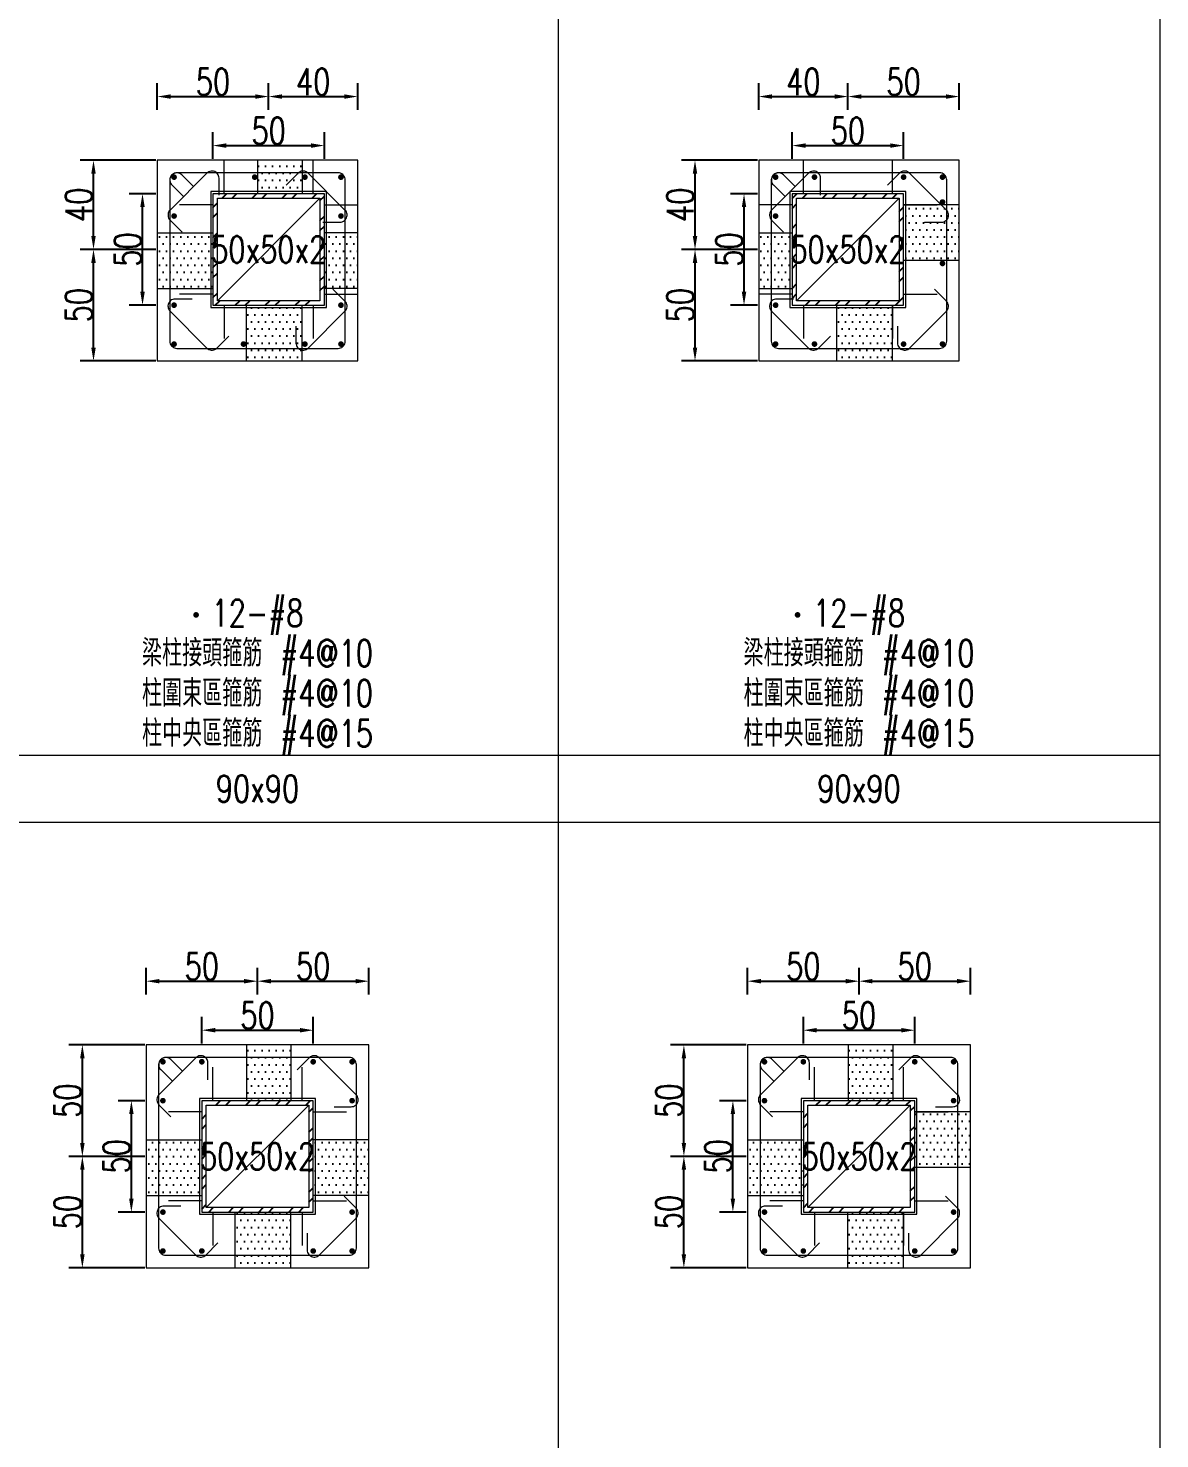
# Model space of a CAD drawing. Header units: millimetres. Extents: x 0 to 3905, y 0 to 8880.
# Drawn here: x 3397 to 3905, y 7763 to 8396 of the extents above; entities that cross this region are included whole.
import ezdxf
from ezdxf.enums import TextEntityAlignment as Align

# ---------------------------------------------------------------- set-up
doc = ezdxf.new("R2010")
doc.units = ezdxf.units.MM
doc.layers.get('DEFPOINTS').update_dxf_attribs({"color": 3})
for name, color, linetype in [('Hatch線', 6, 'Continuous'), ('TC-鋼粱', 132, 'Continuous'), ('主筋斷面', 2, 'Continuous'), ('文字-主筋根數', 7, 'Continuous'), ('文字-剪力筋 中央區', 7, 'Continuous'), ('文字-剪力筋-BC', 7, 'Continuous'), ('文字-剪力筋-圍束區', 7, 'Continuous'), ('文字-斷面尺寸', 7, 'Continuous'), ('文字-輔助字', 7, 'Continuous'), ('柱斷面線', 4, 'Continuous'), ('標註字', 4, 'Continuous'), ('箍筋線', 1, 'Continuous'), ('網格線', 7, 'Continuous'), ('鋼柱', 11, 'Continuous')]:
    doc.layers.add(name, color=color, linetype=linetype)
doc.styles.add('note', font='txt.shx', dxfattribs={"width": 0.75, "height": 12})
doc.styles.add('txt', font='txt.shx', dxfattribs={"height": 0.2, "bigfont": 'chineset.shx'})
doc.dimstyles.new('RCAD_DIM', dxfattribs={"dimtxt": 12, "dimasz": 6, "dimexe": 6, "dimexo": 0.625, "dimtad": 1, "dimdec": 0, "dimdsep": 46, "dimtxsty": 'note', "dimcen": 2.5, "dimclrd": 256, "dimclre": 256, "dimclrt": 256, "dimadec": 0, "dimazin": 0, "dimtfac": 1, "dimtmove": 0, "dimatfit": 3, "dimfxl": 0, "dimtolj": 1, "dimarcsym": 0})

# ---------------------------------------------------------------- blocks, each defined once
blk = doc.blocks.new('*D1980')
at = {"layer": 'DEFPOINTS', "color": 0}
for p in [(3525, 7946.62), (3475, 7940), (3525, 7940)]:
    blk.add_point(p, dxfattribs=at)
at = {"layer": '標註字', "lineweight": -2}
for p, q in [((3475, 7940.62), (3475, 7952.62)), ((3525, 7940.62), (3525, 7952.62)), ((3481, 7946.62), (3519, 7946.62))]:
    blk.add_line(p, q, dxfattribs=at)
at = {"layer": '標註字'}
for points in [[(3481, 7947.62), (3481, 7945.62), (3475, 7946.62)], [(3519, 7945.62), (3519, 7947.62), (3525, 7946.62)]]:
    blk.add_solid(points, dxfattribs=at)
at = {"layer": '標註字', "insert": (3500, 7953.25), "char_height": 12, "attachment_point": 5, "style": 'note'}
blk.add_mtext('\\A1;50', dxfattribs=at)
blk = doc.blocks.new('*D1981')
at = {"layer": 'DEFPOINTS', "color": 0}
for p in [(3443.38, 7915), (3450, 7915), (3450, 7865)]:
    blk.add_point(p, dxfattribs=at)
at = {"layer": '標註字', "lineweight": -2}
for p, q in [((3449.38, 7915), (3437.38, 7915)), ((3443.38, 7871), (3443.38, 7909)), ((3449.38, 7865), (3437.38, 7865))]:
    blk.add_line(p, q, dxfattribs=at)
at = {"layer": '標註字'}
for points in [[(3444.38, 7909), (3442.38, 7909), (3443.38, 7915)], [(3442.38, 7871), (3444.38, 7871), (3443.38, 7865)]]:
    blk.add_solid(points, dxfattribs=at)
at = {"layer": '標註字', "insert": (3436.75, 7890), "char_height": 12, "attachment_point": 5, "rotation": 90, "style": 'note'}
blk.add_mtext('\\A1;50', dxfattribs=at)
blk = doc.blocks.new('*D1982')
at = {"layer": 'DEFPOINTS', "color": 0}
for p in [(3500, 7968.62), (3450, 7962), (3500, 7962)]:
    blk.add_point(p, dxfattribs=at)
at = {"layer": '標註字', "lineweight": -2}
for p, q in [((3450, 7962.62), (3450, 7974.62)), ((3500, 7962.62), (3500, 7974.62)), ((3456, 7968.62), (3494, 7968.62))]:
    blk.add_line(p, q, dxfattribs=at)
at = {"layer": '標註字'}
for points in [[(3456, 7969.62), (3456, 7967.62), (3450, 7968.62)], [(3494, 7967.62), (3494, 7969.62), (3500, 7968.62)]]:
    blk.add_solid(points, dxfattribs=at)
at = {"layer": '標註字', "insert": (3475, 7975.25), "char_height": 12, "attachment_point": 5, "style": 'note'}
blk.add_mtext('\\A1;50', dxfattribs=at)
blk = doc.blocks.new('*D1983')
at = {"layer": 'DEFPOINTS', "color": 0}
for p in [(3550, 7968.62), (3500, 7962), (3550, 7962)]:
    blk.add_point(p, dxfattribs=at)
at = {"layer": '標註字', "lineweight": -2}
for p, q in [((3500, 7962.62), (3500, 7974.62)), ((3550, 7962.62), (3550, 7974.62)), ((3506, 7968.62), (3544, 7968.62))]:
    blk.add_line(p, q, dxfattribs=at)
at = {"layer": '標註字'}
for points in [[(3506, 7969.62), (3506, 7967.62), (3500, 7968.62)], [(3544, 7967.62), (3544, 7969.62), (3550, 7968.62)]]:
    blk.add_solid(points, dxfattribs=at)
at = {"layer": '標註字', "insert": (3525, 7975.25), "char_height": 12, "attachment_point": 5, "style": 'note'}
blk.add_mtext('\\A1;50', dxfattribs=at)
blk = doc.blocks.new('*D1984')
at = {"layer": 'DEFPOINTS', "color": 0}
for p in [(3421.38, 7890), (3450, 7890), (3450, 7840)]:
    blk.add_point(p, dxfattribs=at)
at = {"layer": '標註字', "lineweight": -2}
for p, q in [((3449.38, 7890), (3415.38, 7890)), ((3421.38, 7846), (3421.38, 7884)), ((3449.38, 7840), (3415.38, 7840))]:
    blk.add_line(p, q, dxfattribs=at)
at = {"layer": '標註字'}
for points in [[(3422.38, 7884), (3420.38, 7884), (3421.38, 7890)], [(3420.38, 7846), (3422.38, 7846), (3421.38, 7840)]]:
    blk.add_solid(points, dxfattribs=at)
at = {"layer": '標註字', "insert": (3414.75, 7865), "char_height": 12, "attachment_point": 5, "rotation": 90, "style": 'note'}
blk.add_mtext('\\A1;50', dxfattribs=at)
blk = doc.blocks.new('*D1985')
at = {"layer": 'DEFPOINTS', "color": 0}
for p in [(3421.38, 7940), (3450, 7940), (3450, 7890)]:
    blk.add_point(p, dxfattribs=at)
at = {"layer": '標註字', "lineweight": -2}
for p, q in [((3449.38, 7940), (3415.38, 7940)), ((3421.38, 7896), (3421.38, 7934)), ((3449.38, 7890), (3415.38, 7890))]:
    blk.add_line(p, q, dxfattribs=at)
at = {"layer": '標註字'}
for points in [[(3422.38, 7934), (3420.38, 7934), (3421.38, 7940)], [(3420.38, 7896), (3422.38, 7896), (3421.38, 7890)]]:
    blk.add_solid(points, dxfattribs=at)
at = {"layer": '標註字', "insert": (3414.75, 7915), "char_height": 12, "attachment_point": 5, "rotation": 90, "style": 'note'}
blk.add_mtext('\\A1;50', dxfattribs=at)
blk = doc.blocks.new('Circle_Filled')
at = {"const_width": 0.5}
blk.add_lwpolyline([(-0.25, 0, 1), (0.25, 0, 1)], format="xyb", close=True, dxfattribs=at)
blk = doc.blocks.new('*D1986')
at = {"layer": 'DEFPOINTS', "color": 0}
for p in [(3530, 8343.62), (3480, 8337), (3530, 8337)]:
    blk.add_point(p, dxfattribs=at)
at = {"layer": '標註字', "lineweight": -2}
for p, q in [((3480, 8337.62), (3480, 8349.62)), ((3486, 8343.62), (3524, 8343.62)), ((3530, 8337.62), (3530, 8349.62))]:
    blk.add_line(p, q, dxfattribs=at)
at = {"layer": '標註字'}
for points in [[(3486, 8344.62), (3486, 8342.62), (3480, 8343.62)], [(3524, 8342.62), (3524, 8344.62), (3530, 8343.62)]]:
    blk.add_solid(points, dxfattribs=at)
at = {"layer": '標註字', "insert": (3505, 8350.25), "char_height": 12, "attachment_point": 5, "style": 'note'}
blk.add_mtext('\\A1;50', dxfattribs=at)
blk = doc.blocks.new('*D1987')
at = {"layer": 'DEFPOINTS', "color": 0}
for p in [(3448.38, 8322), (3455, 8322), (3455, 8272)]:
    blk.add_point(p, dxfattribs=at)
at = {"layer": '標註字', "lineweight": -2}
for p, q in [((3454.38, 8322), (3442.38, 8322)), ((3448.38, 8278), (3448.38, 8316)), ((3454.38, 8272), (3442.38, 8272))]:
    blk.add_line(p, q, dxfattribs=at)
at = {"layer": '標註字'}
for points in [[(3449.38, 8316), (3447.38, 8316), (3448.38, 8322)], [(3447.38, 8278), (3449.38, 8278), (3448.38, 8272)]]:
    blk.add_solid(points, dxfattribs=at)
at = {"layer": '標註字', "insert": (3441.75, 8297), "char_height": 12, "attachment_point": 5, "rotation": 90, "style": 'note'}
blk.add_mtext('\\A1;50', dxfattribs=at)
blk = doc.blocks.new('*D1988')
at = {"layer": 'DEFPOINTS', "color": 0}
for p in [(3505, 8365.62), (3455, 8359), (3505, 8359)]:
    blk.add_point(p, dxfattribs=at)
at = {"layer": '標註字', "lineweight": -2}
for p, q in [((3455, 8359.62), (3455, 8371.62)), ((3505, 8359.62), (3505, 8371.62)), ((3461, 8365.62), (3499, 8365.62))]:
    blk.add_line(p, q, dxfattribs=at)
at = {"layer": '標註字'}
for points in [[(3461, 8366.62), (3461, 8364.62), (3455, 8365.62)], [(3499, 8364.62), (3499, 8366.62), (3505, 8365.62)]]:
    blk.add_solid(points, dxfattribs=at)
at = {"layer": '標註字', "insert": (3480, 8372.25), "char_height": 12, "attachment_point": 5, "style": 'note'}
blk.add_mtext('\\A1;50', dxfattribs=at)
blk = doc.blocks.new('*D1989')
at = {"layer": 'DEFPOINTS', "color": 0}
for p in [(3545, 8365.62), (3505, 8359), (3545, 8359)]:
    blk.add_point(p, dxfattribs=at)
at = {"layer": '標註字', "lineweight": -2}
for p, q in [((3505, 8359.62), (3505, 8371.62)), ((3545, 8359.62), (3545, 8371.62)), ((3511, 8365.62), (3539, 8365.62))]:
    blk.add_line(p, q, dxfattribs=at)
at = {"layer": '標註字'}
for points in [[(3511, 8366.62), (3511, 8364.62), (3505, 8365.62)], [(3539, 8364.62), (3539, 8366.62), (3545, 8365.62)]]:
    blk.add_solid(points, dxfattribs=at)
at = {"layer": '標註字', "insert": (3525, 8372.25), "char_height": 12, "attachment_point": 5, "style": 'note'}
blk.add_mtext('\\A1;40', dxfattribs=at)
blk = doc.blocks.new('*D1990')
at = {"layer": 'DEFPOINTS', "color": 0}
for p in [(3426.38, 8297), (3455, 8297), (3455, 8247)]:
    blk.add_point(p, dxfattribs=at)
at = {"layer": '標註字', "lineweight": -2}
for p, q in [((3454.38, 8297), (3420.38, 8297)), ((3426.38, 8253), (3426.38, 8291)), ((3454.38, 8247), (3420.38, 8247))]:
    blk.add_line(p, q, dxfattribs=at)
at = {"layer": '標註字'}
for points in [[(3427.38, 8291), (3425.38, 8291), (3426.38, 8297)], [(3425.38, 8253), (3427.38, 8253), (3426.38, 8247)]]:
    blk.add_solid(points, dxfattribs=at)
at = {"layer": '標註字', "insert": (3419.75, 8272), "char_height": 12, "attachment_point": 5, "rotation": 90, "style": 'note'}
blk.add_mtext('\\A1;50', dxfattribs=at)
blk = doc.blocks.new('*D1991')
at = {"layer": 'DEFPOINTS', "color": 0}
for p in [(3426.38, 8337), (3455, 8337), (3455, 8297)]:
    blk.add_point(p, dxfattribs=at)
at = {"layer": '標註字', "lineweight": -2}
for p, q in [((3454.38, 8337), (3420.38, 8337)), ((3426.38, 8303), (3426.38, 8331)), ((3454.38, 8297), (3420.38, 8297))]:
    blk.add_line(p, q, dxfattribs=at)
at = {"layer": '標註字'}
for points in [[(3427.38, 8331), (3425.38, 8331), (3426.38, 8337)], [(3425.38, 8303), (3427.38, 8303), (3426.38, 8297)]]:
    blk.add_solid(points, dxfattribs=at)
at = {"layer": '標註字', "insert": (3419.75, 8317), "char_height": 12, "attachment_point": 5, "rotation": 90, "style": 'note'}
blk.add_mtext('\\A1;40', dxfattribs=at)
blk = doc.blocks.new('*D2112')
at = {"layer": 'DEFPOINTS', "color": 0}
for p in [(3795, 7946.62), (3745, 7940), (3795, 7940)]:
    blk.add_point(p, dxfattribs=at)
at = {"layer": '標註字', "lineweight": -2}
for p, q in [((3745, 7940.62), (3745, 7952.62)), ((3795, 7940.62), (3795, 7952.62)), ((3751, 7946.62), (3789, 7946.62))]:
    blk.add_line(p, q, dxfattribs=at)
at = {"layer": '標註字'}
for points in [[(3751, 7947.62), (3751, 7945.62), (3745, 7946.62)], [(3789, 7945.62), (3789, 7947.62), (3795, 7946.62)]]:
    blk.add_solid(points, dxfattribs=at)
at = {"layer": '標註字', "insert": (3770, 7953.25), "char_height": 12, "attachment_point": 5, "style": 'note'}
blk.add_mtext('\\A1;50', dxfattribs=at)
blk = doc.blocks.new('*D2113')
at = {"layer": 'DEFPOINTS', "color": 0}
for p in [(3713.375, 7915), (3720, 7915), (3720, 7865)]:
    blk.add_point(p, dxfattribs=at)
at = {"layer": '標註字', "lineweight": -2}
for p, q in [((3719.375, 7915), (3707.375, 7915)), ((3713.375, 7871), (3713.375, 7909)), ((3719.375, 7865), (3707.375, 7865))]:
    blk.add_line(p, q, dxfattribs=at)
at = {"layer": '標註字'}
for points in [[(3714.375, 7909), (3712.375, 7909), (3713.375, 7915)], [(3712.375, 7871), (3714.375, 7871), (3713.375, 7865)]]:
    blk.add_solid(points, dxfattribs=at)
at = {"layer": '標註字', "insert": (3706.75, 7890), "char_height": 12, "attachment_point": 5, "rotation": 90, "style": 'note'}
blk.add_mtext('\\A1;50', dxfattribs=at)
blk = doc.blocks.new('*D2114')
at = {"layer": 'DEFPOINTS', "color": 0}
for p in [(3770, 7968.62), (3720, 7962), (3770, 7962)]:
    blk.add_point(p, dxfattribs=at)
at = {"layer": '標註字', "lineweight": -2}
for p, q in [((3720, 7962.62), (3720, 7974.62)), ((3770, 7962.62), (3770, 7974.62)), ((3726, 7968.62), (3764, 7968.62))]:
    blk.add_line(p, q, dxfattribs=at)
at = {"layer": '標註字'}
for points in [[(3726, 7969.62), (3726, 7967.62), (3720, 7968.62)], [(3764, 7967.62), (3764, 7969.62), (3770, 7968.62)]]:
    blk.add_solid(points, dxfattribs=at)
at = {"layer": '標註字', "insert": (3745, 7975.25), "char_height": 12, "attachment_point": 5, "style": 'note'}
blk.add_mtext('\\A1;50', dxfattribs=at)
blk = doc.blocks.new('*D2115')
at = {"layer": 'DEFPOINTS', "color": 0}
for p in [(3820, 7968.62), (3770, 7962), (3820, 7962)]:
    blk.add_point(p, dxfattribs=at)
at = {"layer": '標註字', "lineweight": -2}
for p, q in [((3770, 7962.62), (3770, 7974.62)), ((3820, 7962.62), (3820, 7974.62)), ((3776, 7968.62), (3814, 7968.62))]:
    blk.add_line(p, q, dxfattribs=at)
at = {"layer": '標註字'}
for points in [[(3776, 7969.62), (3776, 7967.62), (3770, 7968.62)], [(3814, 7967.62), (3814, 7969.62), (3820, 7968.62)]]:
    blk.add_solid(points, dxfattribs=at)
at = {"layer": '標註字', "insert": (3795, 7975.25), "char_height": 12, "attachment_point": 5, "style": 'note'}
blk.add_mtext('\\A1;50', dxfattribs=at)
blk = doc.blocks.new('*D2116')
at = {"layer": 'DEFPOINTS', "color": 0}
for p in [(3691.38, 7890), (3720, 7890), (3720, 7840)]:
    blk.add_point(p, dxfattribs=at)
at = {"layer": '標註字', "lineweight": -2}
for p, q in [((3719.38, 7890), (3685.38, 7890)), ((3691.38, 7846), (3691.38, 7884)), ((3719.38, 7840), (3685.38, 7840))]:
    blk.add_line(p, q, dxfattribs=at)
at = {"layer": '標註字'}
for points in [[(3692.38, 7884), (3690.38, 7884), (3691.38, 7890)], [(3690.38, 7846), (3692.38, 7846), (3691.38, 7840)]]:
    blk.add_solid(points, dxfattribs=at)
at = {"layer": '標註字', "insert": (3684.75, 7865), "char_height": 12, "attachment_point": 5, "rotation": 90, "style": 'note'}
blk.add_mtext('\\A1;50', dxfattribs=at)
blk = doc.blocks.new('*D2117')
at = {"layer": 'DEFPOINTS', "color": 0}
for p in [(3691.38, 7940), (3720, 7940), (3720, 7890)]:
    blk.add_point(p, dxfattribs=at)
at = {"layer": '標註字', "lineweight": -2}
for p, q in [((3719.38, 7940), (3685.38, 7940)), ((3691.38, 7896), (3691.38, 7934)), ((3719.38, 7890), (3685.38, 7890))]:
    blk.add_line(p, q, dxfattribs=at)
at = {"layer": '標註字'}
for points in [[(3692.38, 7934), (3690.38, 7934), (3691.38, 7940)], [(3690.38, 7896), (3692.38, 7896), (3691.38, 7890)]]:
    blk.add_solid(points, dxfattribs=at)
at = {"layer": '標註字', "insert": (3684.75, 7915), "char_height": 12, "attachment_point": 5, "rotation": 90, "style": 'note'}
blk.add_mtext('\\A1;50', dxfattribs=at)
blk = doc.blocks.new('*D2118')
at = {"layer": 'DEFPOINTS', "color": 0}
for p in [(3790, 8343.62), (3740, 8337), (3790, 8337)]:
    blk.add_point(p, dxfattribs=at)
at = {"layer": '標註字', "lineweight": -2}
for p, q in [((3740, 8337.62), (3740, 8349.62)), ((3746, 8343.62), (3784, 8343.62)), ((3790, 8337.62), (3790, 8349.62))]:
    blk.add_line(p, q, dxfattribs=at)
at = {"layer": '標註字'}
for points in [[(3746, 8344.62), (3746, 8342.62), (3740, 8343.62)], [(3784, 8342.62), (3784, 8344.62), (3790, 8343.62)]]:
    blk.add_solid(points, dxfattribs=at)
at = {"layer": '標註字', "insert": (3765, 8350.25), "char_height": 12, "attachment_point": 5, "style": 'note'}
blk.add_mtext('\\A1;50', dxfattribs=at)
blk = doc.blocks.new('*D2119')
at = {"layer": 'DEFPOINTS', "color": 0}
for p in [(3718.38, 8322), (3725, 8322), (3725, 8272)]:
    blk.add_point(p, dxfattribs=at)
at = {"layer": '標註字', "lineweight": -2}
for p, q in [((3724.38, 8322), (3712.38, 8322)), ((3718.38, 8278), (3718.38, 8316)), ((3724.38, 8272), (3712.38, 8272))]:
    blk.add_line(p, q, dxfattribs=at)
at = {"layer": '標註字'}
for points in [[(3719.38, 8316), (3717.38, 8316), (3718.38, 8322)], [(3717.38, 8278), (3719.38, 8278), (3718.38, 8272)]]:
    blk.add_solid(points, dxfattribs=at)
at = {"layer": '標註字', "insert": (3711.75, 8297), "char_height": 12, "attachment_point": 5, "rotation": 90, "style": 'note'}
blk.add_mtext('\\A1;50', dxfattribs=at)
blk = doc.blocks.new('*D2120')
at = {"layer": 'DEFPOINTS', "color": 0}
for p in [(3765, 8365.62), (3725, 8359), (3765, 8359)]:
    blk.add_point(p, dxfattribs=at)
at = {"layer": '標註字', "lineweight": -2}
for p, q in [((3725, 8359.62), (3725, 8371.62)), ((3765, 8359.62), (3765, 8371.62)), ((3731, 8365.62), (3759, 8365.62))]:
    blk.add_line(p, q, dxfattribs=at)
at = {"layer": '標註字'}
for points in [[(3731, 8366.62), (3731, 8364.62), (3725, 8365.62)], [(3759, 8364.62), (3759, 8366.62), (3765, 8365.62)]]:
    blk.add_solid(points, dxfattribs=at)
at = {"layer": '標註字', "insert": (3745, 8372.25), "char_height": 12, "attachment_point": 5, "style": 'note'}
blk.add_mtext('\\A1;40', dxfattribs=at)
blk = doc.blocks.new('*D2121')
at = {"layer": 'DEFPOINTS', "color": 0}
for p in [(3815, 8365.62), (3765, 8359), (3815, 8359)]:
    blk.add_point(p, dxfattribs=at)
at = {"layer": '標註字', "lineweight": -2}
for p, q in [((3765, 8359.62), (3765, 8371.62)), ((3815, 8359.62), (3815, 8371.62)), ((3771, 8365.62), (3809, 8365.62))]:
    blk.add_line(p, q, dxfattribs=at)
at = {"layer": '標註字'}
for points in [[(3771, 8366.62), (3771, 8364.62), (3765, 8365.62)], [(3809, 8364.62), (3809, 8366.62), (3815, 8365.62)]]:
    blk.add_solid(points, dxfattribs=at)
at = {"layer": '標註字', "insert": (3790, 8372.25), "char_height": 12, "attachment_point": 5, "style": 'note'}
blk.add_mtext('\\A1;50', dxfattribs=at)
blk = doc.blocks.new('*D2122')
at = {"layer": 'DEFPOINTS', "color": 0}
for p in [(3696.38, 8297), (3725, 8297), (3725, 8247)]:
    blk.add_point(p, dxfattribs=at)
at = {"layer": '標註字', "lineweight": -2}
for p, q in [((3724.38, 8297), (3690.38, 8297)), ((3696.38, 8253), (3696.38, 8291)), ((3724.38, 8247), (3690.38, 8247))]:
    blk.add_line(p, q, dxfattribs=at)
at = {"layer": '標註字'}
for points in [[(3697.38, 8291), (3695.38, 8291), (3696.38, 8297)], [(3695.38, 8253), (3697.38, 8253), (3696.38, 8247)]]:
    blk.add_solid(points, dxfattribs=at)
at = {"layer": '標註字', "insert": (3689.75, 8272), "char_height": 12, "attachment_point": 5, "rotation": 90, "style": 'note'}
blk.add_mtext('\\A1;50', dxfattribs=at)
blk = doc.blocks.new('*D2123')
at = {"layer": 'DEFPOINTS', "color": 0}
for p in [(3696.38, 8337), (3725, 8337), (3725, 8297)]:
    blk.add_point(p, dxfattribs=at)
at = {"layer": '標註字', "lineweight": -2}
for p, q in [((3724.38, 8337), (3690.38, 8337)), ((3696.38, 8303), (3696.38, 8331)), ((3724.38, 8297), (3690.38, 8297))]:
    blk.add_line(p, q, dxfattribs=at)
at = {"layer": '標註字'}
for points in [[(3697.38, 8331), (3695.38, 8331), (3696.38, 8337)], [(3695.38, 8303), (3697.38, 8303), (3696.38, 8297)]]:
    blk.add_solid(points, dxfattribs=at)
at = {"layer": '標註字', "insert": (3689.75, 8317), "char_height": 12, "attachment_point": 5, "rotation": 90, "style": 'note'}
blk.add_mtext('\\A1;40', dxfattribs=at)

msp = doc.modelspace()

# ---------------------------------------------------------------- hatches: boundary and pattern name
at = {"layer": 'Hatch線'}
h = msp.add_hatch(dxfattribs=at)
h.set_pattern_fill('ANSI32', color=256, style=0)
h.paths.add_polyline_path([(3480, 8272), (3530, 8272), (3530, 8322), (3480, 8322)], flags=17)
h.paths.add_polyline_path([(3482, 8274), (3482, 8320), (3528, 8320), (3528, 8274)])
h = msp.add_hatch(dxfattribs=at)
h.set_pattern_fill('ANSI32', color=256, style=0)
h.paths.add_polyline_path([(3740, 8272), (3790, 8272), (3790, 8322), (3740, 8322)], flags=17)
h.paths.add_polyline_path([(3742, 8274), (3742, 8320), (3788, 8320), (3788, 8274)])
h = msp.add_hatch(dxfattribs=at)
h.set_pattern_fill('ANSI32', color=256, style=0)
h.paths.add_polyline_path([(3475, 7865), (3525, 7865), (3525, 7915), (3475, 7915)], flags=17)
h.paths.add_polyline_path([(3477, 7867), (3477, 7913), (3523, 7913), (3523, 7867)])
h = msp.add_hatch(dxfattribs=at)
h.set_pattern_fill('ANSI32', color=256, style=0)
h.paths.add_polyline_path([(3745, 7865), (3795, 7865), (3795, 7915), (3745, 7915)], flags=17)
h.paths.add_polyline_path([(3747, 7867), (3747, 7913), (3793, 7913), (3793, 7867)])
at = {"layer": 'TC-鋼粱'}
h = msp.add_hatch(dxfattribs=at)
h.set_pattern_fill('DOTS', color=256, scale=2, style=0)
h.paths.add_polyline_path([(3520, 8337), (3500, 8337), (3500, 8322), (3520, 8322)], flags=17)
h = msp.add_hatch(dxfattribs=at)
h.set_pattern_fill('DOTS', color=256, scale=2, style=0)
h.paths.add_polyline_path([(3815, 8292), (3815, 8317), (3790, 8317), (3790, 8292)], flags=17)
h = msp.add_hatch(dxfattribs=at)
h.set_pattern_fill('DOTS', color=256, scale=2, style=0)
h.paths.add_polyline_path([(3455, 8304.5), (3455, 8279.5), (3480, 8279.5), (3480, 8304.5)], flags=17)
h = msp.add_hatch(dxfattribs=at)
h.set_pattern_fill('DOTS', color=256, scale=2, style=0)
h.paths.add_polyline_path([(3545, 8279.5), (3545, 8304.5), (3530, 8304.5), (3530, 8279.5)], flags=17)
h = msp.add_hatch(dxfattribs=at)
h.set_pattern_fill('DOTS', color=256, scale=2, style=0)
h.paths.add_polyline_path([(3725, 8304.5), (3725, 8279.5), (3740, 8279.5), (3740, 8304.5)], flags=17)
h = msp.add_hatch(dxfattribs=at)
h.set_pattern_fill('DOTS', color=256, scale=2, style=0)
h.paths.add_polyline_path([(3495, 8247), (3520, 8247), (3520, 8272), (3495, 8272)], flags=17)
h = msp.add_hatch(dxfattribs=at)
h.set_pattern_fill('DOTS', color=256, scale=2, style=0)
h.paths.add_polyline_path([(3760, 8247), (3785, 8247), (3785, 8272), (3760, 8272)], flags=17)
h = msp.add_hatch(dxfattribs=at)
h.set_pattern_fill('DOTS', color=256, scale=2, style=0)
h.paths.add_polyline_path([(3515, 7940), (3495, 7940), (3495, 7915), (3515, 7915)], flags=17)
h = msp.add_hatch(dxfattribs=at)
h.set_pattern_fill('DOTS', color=256, scale=2, style=0)
h.paths.add_polyline_path([(3785.17, 7940), (3765.17, 7940), (3765.17, 7915), (3785.17, 7915)], flags=17)
h = msp.add_hatch(dxfattribs=at)
h.set_pattern_fill('DOTS', color=256, scale=2, style=0)
h.paths.add_polyline_path([(3820, 7885), (3820, 7910), (3795, 7910), (3795, 7885)], flags=17)
h = msp.add_hatch(dxfattribs=at)
h.set_pattern_fill('DOTS', color=256, scale=2, style=0)
h.paths.add_polyline_path([(3450, 7897.5), (3450, 7872.5), (3475, 7872.5), (3475, 7897.5)], flags=17)
h = msp.add_hatch(dxfattribs=at)
h.set_pattern_fill('DOTS', color=256, scale=2, style=0)
h.paths.add_polyline_path([(3550, 7872.5), (3550, 7897.5), (3525, 7897.5), (3525, 7872.5)], flags=17)
h = msp.add_hatch(dxfattribs=at)
h.set_pattern_fill('DOTS', color=256, scale=2, style=0)
h.paths.add_polyline_path([(3720, 7897.5), (3720, 7872.5), (3745, 7872.5), (3745, 7897.5)], flags=17)
h = msp.add_hatch(dxfattribs=at)
h.set_pattern_fill('DOTS', color=256, scale=2, style=0)
h.paths.add_polyline_path([(3490, 7840), (3515, 7840), (3515, 7865), (3490, 7865)], flags=17)
h = msp.add_hatch(dxfattribs=at)
h.set_pattern_fill('DOTS', color=256, scale=2, style=0)
h.paths.add_polyline_path([(3765, 7840), (3790, 7840), (3790, 7865), (3765, 7865)], flags=17)

# ---------------------------------------------------------------- linework, layer by layer
at = {"layer": 'DEFPOINTS', "lineweight": 5}
for points in [[(3485, 8322), (3485, 8337)], [(3525, 8322), (3525, 8337)], [(3745, 8322), (3745, 8337)], [(3785, 8322), (3785, 8337)], [(3480, 8271), (3531, 8271), (3531, 8323), (3479, 8323), (3479, 8271), (3480, 8271)], [(3482, 8274), (3528, 8320)], [(3740, 8271), (3791, 8271), (3791, 8323), (3739, 8323), (3739, 8271), (3740, 8271)], [(3742, 8274), (3788, 8320)], [(3480, 8317), (3465, 8317)], [(3530, 8317), (3545, 8317)], [(3740, 8317), (3725, 8317)], [(3790, 8317), (3805, 8317)], [(3480, 8277), (3465, 8277)], [(3530, 8277), (3545, 8277)], [(3740, 8277), (3725, 8277)], [(3790, 8277), (3805, 8277)], [(3485, 8272), (3485, 8257)], [(3525, 8272), (3525, 8257)], [(3745, 8272), (3745, 8257)], [(3785, 8272), (3785, 8257)], [(3480, 7915), (3480, 7930)], [(3520, 7915), (3520, 7930)], [(3750, 7915), (3750, 7930)], [(3790, 7915), (3790, 7930)], [(3475, 7864), (3526, 7864), (3526, 7916), (3474, 7916), (3474, 7864), (3475, 7864)], [(3477, 7867), (3523, 7913)], [(3745, 7864), (3796, 7864), (3796, 7916), (3744, 7916), (3744, 7864), (3745, 7864)], [(3747, 7867), (3793, 7913)], [(3475, 7910), (3460, 7910)], [(3525, 7910), (3540, 7910)], [(3745, 7910), (3730, 7910)], [(3795, 7910), (3810, 7910)], [(3475, 7870), (3460, 7870)], [(3525, 7870), (3540, 7870)], [(3745, 7870), (3730, 7870)], [(3795, 7870), (3810, 7870)], [(3480, 7865), (3480, 7850)], [(3520, 7865), (3520, 7850)], [(3750, 7865), (3750, 7850)], [(3790, 7865), (3790, 7850)]]:
    msp.add_lwpolyline(points, dxfattribs=at)
at = {"layer": 'TC-鋼粱', "lineweight": 5}
for points in [[(3500, 8337), (3500, 8322)], [(3520, 8337), (3520, 8322)], [(3815, 8317), (3790, 8317)], [(3455, 8304.5), (3480, 8304.5)], [(3545, 8304.5), (3530, 8304.5)], [(3725, 8304.5), (3740, 8304.5)], [(3815, 8292), (3790, 8292)], [(3455, 8279.5), (3480, 8279.5)], [(3545, 8279.5), (3530, 8279.5)], [(3725, 8279.5), (3740, 8279.5)], [(3495, 8247), (3495, 8272)], [(3520, 8247), (3520, 8272)], [(3760, 8247), (3760, 8272)], [(3785, 8247), (3785, 8272)], [(3495, 7940), (3495, 7915)], [(3515, 7940), (3515, 7915)], [(3765.17, 7940), (3765.17, 7915)], [(3785.17, 7940), (3785.17, 7915)], [(3820, 7910), (3795, 7910)], [(3450, 7897.5), (3475, 7897.5)], [(3550, 7897.5), (3525, 7897.5)], [(3720, 7897.5), (3745, 7897.5)], [(3820, 7885), (3795, 7885)], [(3450, 7872.5), (3475, 7872.5)], [(3550, 7872.5), (3525, 7872.5)], [(3720, 7872.5), (3745, 7872.5)], [(3490, 7840), (3490, 7865)], [(3515, 7840), (3515, 7865)], [(3765, 7840), (3765, 7865)], [(3790, 7840), (3790, 7865)]]:
    msp.add_lwpolyline(points, dxfattribs=at)
at = {"layer": '柱斷面線', "lineweight": 5}
for points in [[(3455, 8247), (3545, 8247), (3545, 8337), (3455, 8337), (3455, 8247)], [(3725, 8247), (3815, 8247), (3815, 8337), (3725, 8337), (3725, 8247)], [(3450, 7840), (3550, 7840), (3550, 7940), (3450, 7940), (3450, 7840)], [(3720, 7840), (3820, 7840), (3820, 7940), (3720, 7940), (3720, 7840)]]:
    msp.add_lwpolyline(points, dxfattribs=at)
at = {"layer": '箍筋線', "lineweight": 5}
for points in [[(3482.73, 8321.39), (3482.73, 8329.01), (3482.68, 8329.54), (3482.55, 8330.06), (3482.33, 8330.55), (3482.03, 8330.99), (3481.67, 8331.38), (3481.24, 8331.7), (3480.77, 8331.94), (3480.26, 8332.11), (3479.73, 8332.18), (3479.2, 8332.17), (3478.67, 8332.06), (3478.17, 8331.87), (3477.71, 8331.6), (3477.31, 8331.26), (3460.74, 8314.69), (3460.39, 8314.27), (3460.11, 8313.79), (3459.92, 8313.27), (3459.83, 8312.73), (3459.83, 8312.17), (3459.92, 8311.63), (3460.11, 8311.11), (3460.39, 8310.63), (3460.74, 8310.2), (3466.13, 8304.82)], [(3471.44, 8325.05), (3466.06, 8330.44), (3465.65, 8330.78), (3465.19, 8331.05), (3464.69, 8331.24), (3464.17, 8331.35), (3463.63, 8331.36), (3463.1, 8331.29), (3462.59, 8331.12), (3462.12, 8330.88), (3461.69, 8330.56), (3461.33, 8330.17), (3461.03, 8329.73), (3460.81, 8329.24), (3460.68, 8328.72), (3460.63, 8328.19), (3460.63, 8255.81), (3460.68, 8255.26), (3460.83, 8254.72), (3461.06, 8254.22), (3461.38, 8253.77), (3461.77, 8253.38), (3462.22, 8253.06), (3462.72, 8252.83), (3463.26, 8252.68), (3463.81, 8252.63), (3536.19, 8252.63), (3536.74, 8252.68), (3537.28, 8252.83), (3537.78, 8253.06), (3538.23, 8253.38), (3538.62, 8253.77), (3538.94, 8254.22), (3539.17, 8254.72), (3539.32, 8255.26), (3539.37, 8255.81), (3539.37, 8328.19), (3539.32, 8328.74), (3539.17, 8329.28), (3538.94, 8329.78), (3538.62, 8330.23), (3538.23, 8330.62), (3537.78, 8330.94), (3537.28, 8331.17), (3536.74, 8331.32), (3536.19, 8331.37), (3463.81, 8331.37), (3463.28, 8331.32), (3462.76, 8331.19), (3462.27, 8330.97), (3461.83, 8330.67), (3461.44, 8330.31), (3461.12, 8329.88), (3460.88, 8329.41), (3460.71, 8328.9), (3460.64, 8328.37), (3460.65, 8327.83), (3460.76, 8327.31), (3460.95, 8326.81), (3461.22, 8326.35), (3461.56, 8325.94), (3466.95, 8320.56)], [(3529.39, 8309.27), (3537.01, 8309.27), (3537.54, 8309.32), (3538.06, 8309.45), (3538.55, 8309.67), (3538.99, 8309.97), (3539.38, 8310.33), (3539.7, 8310.76), (3539.94, 8311.23), (3540.11, 8311.74), (3540.18, 8312.27), (3540.17, 8312.8), (3540.06, 8313.33), (3539.87, 8313.83), (3539.6, 8314.29), (3539.26, 8314.69), (3522.69, 8331.26), (3522.27, 8331.61), (3521.79, 8331.89), (3521.27, 8332.08), (3520.73, 8332.17), (3520.17, 8332.17), (3519.63, 8332.08), (3519.11, 8331.89), (3518.63, 8331.61), (3518.2, 8331.26), (3512.82, 8325.87)], [(3752.73, 8321.39), (3752.73, 8329.01), (3752.68, 8329.54), (3752.55, 8330.06), (3752.33, 8330.55), (3752.03, 8330.99), (3751.67, 8331.38), (3751.24, 8331.7), (3750.77, 8331.94), (3750.26, 8332.11), (3749.73, 8332.18), (3749.2, 8332.17), (3748.67, 8332.06), (3748.17, 8331.87), (3747.71, 8331.6), (3747.31, 8331.26), (3730.74, 8314.69), (3730.39, 8314.27), (3730.11, 8313.79), (3729.92, 8313.27), (3729.83, 8312.73), (3729.83, 8312.17), (3729.92, 8311.63), (3730.11, 8311.11), (3730.39, 8310.63), (3730.74, 8310.2), (3736.13, 8304.82)], [(3741.44, 8325.05), (3736.06, 8330.44), (3735.65, 8330.78), (3735.19, 8331.05), (3734.69, 8331.24), (3734.17, 8331.35), (3733.63, 8331.36), (3733.1, 8331.29), (3732.59, 8331.12), (3732.12, 8330.88), (3731.69, 8330.56), (3731.33, 8330.17), (3731.03, 8329.73), (3730.81, 8329.24), (3730.68, 8328.72), (3730.63, 8328.19), (3730.63, 8255.81), (3730.68, 8255.26), (3730.83, 8254.72), (3731.06, 8254.22), (3731.38, 8253.77), (3731.77, 8253.38), (3732.22, 8253.06), (3732.72, 8252.83), (3733.26, 8252.68), (3733.81, 8252.63), (3806.19, 8252.63), (3806.74, 8252.68), (3807.28, 8252.83), (3807.78, 8253.06), (3808.23, 8253.38), (3808.62, 8253.77), (3808.94, 8254.22), (3809.17, 8254.72), (3809.32, 8255.26), (3809.37, 8255.81), (3809.37, 8328.19), (3809.32, 8328.74), (3809.17, 8329.28), (3808.94, 8329.78), (3808.62, 8330.23), (3808.23, 8330.62), (3807.78, 8330.94), (3807.28, 8331.17), (3806.74, 8331.32), (3806.19, 8331.37), (3733.81, 8331.37), (3733.28, 8331.32), (3732.76, 8331.19), (3732.27, 8330.97), (3731.83, 8330.67), (3731.44, 8330.31), (3731.12, 8329.88), (3730.88, 8329.41), (3730.71, 8328.9), (3730.64, 8328.37), (3730.65, 8327.83), (3730.76, 8327.31), (3730.95, 8326.81), (3731.22, 8326.35), (3731.56, 8325.94), (3736.95, 8320.56)], [(3799.39, 8309.27), (3807.01, 8309.27), (3807.54, 8309.32), (3808.06, 8309.45), (3808.55, 8309.67), (3808.99, 8309.97), (3809.38, 8310.33), (3809.7, 8310.76), (3809.94, 8311.23), (3810.11, 8311.74), (3810.18, 8312.27), (3810.17, 8312.8), (3810.06, 8313.33), (3809.87, 8313.83), (3809.6, 8314.29), (3809.26, 8314.69), (3792.69, 8331.26), (3792.27, 8331.61), (3791.79, 8331.89), (3791.27, 8332.08), (3790.73, 8332.17), (3790.17, 8332.17), (3789.63, 8332.08), (3789.11, 8331.89), (3788.63, 8331.61), (3788.2, 8331.26), (3782.82, 8325.87)], [(3470.61, 8274.73), (3462.99, 8274.73), (3462.46, 8274.68), (3461.94, 8274.55), (3461.45, 8274.33), (3461.01, 8274.03), (3460.62, 8273.67), (3460.3, 8273.24), (3460.06, 8272.77), (3459.89, 8272.26), (3459.82, 8271.73), (3459.83, 8271.2), (3459.94, 8270.67), (3460.13, 8270.17), (3460.4, 8269.71), (3460.74, 8269.31), (3477.31, 8252.74), (3477.73, 8252.39), (3478.21, 8252.11), (3478.73, 8251.92), (3479.27, 8251.83), (3479.83, 8251.83), (3480.37, 8251.92), (3480.89, 8252.11), (3481.37, 8252.39), (3481.8, 8252.74), (3487.18, 8258.13)], [(3517.27, 8262.61), (3517.27, 8254.99), (3517.32, 8254.46), (3517.45, 8253.94), (3517.67, 8253.45), (3517.97, 8253.01), (3518.33, 8252.62), (3518.76, 8252.3), (3519.23, 8252.06), (3519.74, 8251.89), (3520.27, 8251.82), (3520.8, 8251.83), (3521.33, 8251.94), (3521.83, 8252.13), (3522.29, 8252.4), (3522.69, 8252.74), (3539.26, 8269.31), (3539.61, 8269.73), (3539.89, 8270.21), (3540.08, 8270.73), (3540.17, 8271.27), (3540.17, 8271.83), (3540.08, 8272.37), (3539.89, 8272.89), (3539.61, 8273.37), (3539.26, 8273.8), (3533.87, 8279.18)], [(3740.61, 8274.73), (3732.99, 8274.73), (3732.46, 8274.68), (3731.94, 8274.55), (3731.45, 8274.33), (3731.01, 8274.03), (3730.62, 8273.67), (3730.3, 8273.24), (3730.06, 8272.77), (3729.89, 8272.26), (3729.82, 8271.73), (3729.83, 8271.2), (3729.94, 8270.67), (3730.13, 8270.17), (3730.4, 8269.71), (3730.74, 8269.31), (3747.31, 8252.74), (3747.73, 8252.39), (3748.21, 8252.11), (3748.73, 8251.92), (3749.27, 8251.83), (3749.83, 8251.83), (3750.37, 8251.92), (3750.89, 8252.11), (3751.37, 8252.39), (3751.8, 8252.74), (3757.18, 8258.13)], [(3787.27, 8262.61), (3787.27, 8254.99), (3787.32, 8254.46), (3787.45, 8253.94), (3787.67, 8253.45), (3787.97, 8253.01), (3788.33, 8252.62), (3788.76, 8252.3), (3789.23, 8252.06), (3789.74, 8251.89), (3790.27, 8251.82), (3790.8, 8251.83), (3791.33, 8251.94), (3791.83, 8252.13), (3792.29, 8252.4), (3792.69, 8252.74), (3809.26, 8269.31), (3809.61, 8269.73), (3809.89, 8270.21), (3810.08, 8270.73), (3810.17, 8271.27), (3810.17, 8271.83), (3810.08, 8272.37), (3809.89, 8272.89), (3809.61, 8273.37), (3809.26, 8273.8), (3803.87, 8279.18)], [(3477.73, 7924.39), (3477.73, 7932.01), (3477.68, 7932.54), (3477.55, 7933.06), (3477.33, 7933.55), (3477.03, 7933.99), (3476.67, 7934.38), (3476.24, 7934.7), (3475.77, 7934.94), (3475.26, 7935.11), (3474.73, 7935.18), (3474.2, 7935.17), (3473.67, 7935.06), (3473.17, 7934.87), (3472.71, 7934.6), (3472.31, 7934.26), (3455.74, 7917.69), (3455.39, 7917.27), (3455.11, 7916.79), (3454.92, 7916.27), (3454.83, 7915.73), (3454.83, 7915.17), (3454.92, 7914.63), (3455.11, 7914.11), (3455.39, 7913.63), (3455.74, 7913.2), (3461.13, 7907.82)], [(3466.44, 7928.05), (3461.06, 7933.44), (3460.65, 7933.78), (3460.19, 7934.05), (3459.69, 7934.24), (3459.17, 7934.35), (3458.63, 7934.36), (3458.1, 7934.29), (3457.59, 7934.12), (3457.12, 7933.88), (3456.69, 7933.56), (3456.33, 7933.17), (3456.03, 7932.73), (3455.81, 7932.24), (3455.68, 7931.72), (3455.63, 7931.19), (3455.63, 7848.81), (3455.68, 7848.26), (3455.83, 7847.72), (3456.06, 7847.22), (3456.38, 7846.77), (3456.77, 7846.38), (3457.22, 7846.06), (3457.72, 7845.83), (3458.26, 7845.68), (3458.81, 7845.63), (3541.19, 7845.63), (3541.74, 7845.68), (3542.28, 7845.83), (3542.78, 7846.06), (3543.23, 7846.38), (3543.62, 7846.77), (3543.94, 7847.22), (3544.17, 7847.72), (3544.32, 7848.26), (3544.37, 7848.81), (3544.37, 7931.19), (3544.32, 7931.74), (3544.17, 7932.28), (3543.94, 7932.78), (3543.62, 7933.23), (3543.23, 7933.62), (3542.78, 7933.94), (3542.28, 7934.17), (3541.74, 7934.32), (3541.19, 7934.37), (3458.81, 7934.37), (3458.28, 7934.32), (3457.76, 7934.19), (3457.27, 7933.97), (3456.83, 7933.67), (3456.44, 7933.31), (3456.12, 7932.88), (3455.88, 7932.41), (3455.71, 7931.9), (3455.64, 7931.37), (3455.65, 7930.83), (3455.76, 7930.31), (3455.95, 7929.81), (3456.22, 7929.35), (3456.56, 7928.94), (3461.95, 7923.56)], [(3534.39, 7912.27), (3542.01, 7912.27), (3542.54, 7912.32), (3543.06, 7912.45), (3543.55, 7912.67), (3543.99, 7912.97), (3544.38, 7913.33), (3544.7, 7913.76), (3544.94, 7914.23), (3545.11, 7914.74), (3545.18, 7915.27), (3545.17, 7915.8), (3545.06, 7916.33), (3544.87, 7916.83), (3544.6, 7917.29), (3544.26, 7917.69), (3527.69, 7934.26), (3527.27, 7934.61), (3526.79, 7934.89), (3526.27, 7935.08), (3525.73, 7935.17), (3525.17, 7935.17), (3524.63, 7935.08), (3524.11, 7934.89), (3523.63, 7934.61), (3523.2, 7934.26), (3517.82, 7928.87)], [(3747.73, 7924.39), (3747.73, 7932.01), (3747.68, 7932.54), (3747.55, 7933.06), (3747.33, 7933.55), (3747.03, 7933.99), (3746.67, 7934.38), (3746.24, 7934.7), (3745.77, 7934.94), (3745.26, 7935.11), (3744.73, 7935.18), (3744.2, 7935.17), (3743.67, 7935.06), (3743.17, 7934.87), (3742.71, 7934.6), (3742.31, 7934.26), (3725.74, 7917.69), (3725.39, 7917.27), (3725.11, 7916.79), (3724.92, 7916.27), (3724.83, 7915.73), (3724.83, 7915.17), (3724.92, 7914.63), (3725.11, 7914.11), (3725.39, 7913.63), (3725.74, 7913.2), (3731.13, 7907.82)], [(3736.44, 7928.05), (3731.06, 7933.44), (3730.65, 7933.78), (3730.19, 7934.05), (3729.69, 7934.24), (3729.17, 7934.35), (3728.63, 7934.36), (3728.1, 7934.29), (3727.59, 7934.12), (3727.12, 7933.88), (3726.69, 7933.56), (3726.33, 7933.17), (3726.03, 7932.73), (3725.81, 7932.24), (3725.68, 7931.72), (3725.63, 7931.19), (3725.63, 7848.81), (3725.68, 7848.26), (3725.83, 7847.72), (3726.06, 7847.22), (3726.38, 7846.77), (3726.77, 7846.38), (3727.22, 7846.06), (3727.72, 7845.83), (3728.26, 7845.68), (3728.81, 7845.63), (3811.19, 7845.63), (3811.74, 7845.68), (3812.28, 7845.83), (3812.78, 7846.06), (3813.23, 7846.38), (3813.62, 7846.77), (3813.94, 7847.22), (3814.17, 7847.72), (3814.32, 7848.26), (3814.37, 7848.81), (3814.37, 7931.19), (3814.32, 7931.74), (3814.17, 7932.28), (3813.94, 7932.78), (3813.62, 7933.23), (3813.23, 7933.62), (3812.78, 7933.94), (3812.28, 7934.17), (3811.74, 7934.32), (3811.19, 7934.37), (3728.81, 7934.37), (3728.28, 7934.32), (3727.76, 7934.19), (3727.27, 7933.97), (3726.83, 7933.67), (3726.44, 7933.31), (3726.12, 7932.88), (3725.88, 7932.41), (3725.71, 7931.9), (3725.64, 7931.37), (3725.65, 7930.83), (3725.76, 7930.31), (3725.95, 7929.81), (3726.22, 7929.35), (3726.56, 7928.94), (3731.95, 7923.56)], [(3804.39, 7912.27), (3812.01, 7912.27), (3812.54, 7912.32), (3813.06, 7912.45), (3813.55, 7912.67), (3813.99, 7912.97), (3814.38, 7913.33), (3814.7, 7913.76), (3814.94, 7914.23), (3815.11, 7914.74), (3815.18, 7915.27), (3815.17, 7915.8), (3815.06, 7916.33), (3814.87, 7916.83), (3814.6, 7917.29), (3814.26, 7917.69), (3797.69, 7934.26), (3797.27, 7934.61), (3796.79, 7934.89), (3796.27, 7935.08), (3795.73, 7935.17), (3795.17, 7935.17), (3794.63, 7935.08), (3794.11, 7934.89), (3793.63, 7934.61), (3793.2, 7934.26), (3787.82, 7928.87)], [(3522.27, 7855.61), (3522.27, 7847.99), (3522.32, 7847.46), (3522.45, 7846.94), (3522.67, 7846.45), (3522.97, 7846.01), (3523.33, 7845.62), (3523.76, 7845.3), (3524.23, 7845.06), (3524.74, 7844.89), (3525.27, 7844.82), (3525.8, 7844.83), (3526.33, 7844.94), (3526.83, 7845.13), (3527.29, 7845.4), (3527.69, 7845.74), (3544.26, 7862.31), (3544.61, 7862.73), (3544.89, 7863.21), (3545.08, 7863.73), (3545.17, 7864.27), (3545.17, 7864.83), (3545.08, 7865.37), (3544.89, 7865.89), (3544.61, 7866.37), (3544.26, 7866.8), (3538.87, 7872.18)], [(3792.27, 7855.61), (3792.27, 7847.99), (3792.32, 7847.46), (3792.45, 7846.94), (3792.67, 7846.45), (3792.97, 7846.01), (3793.33, 7845.62), (3793.76, 7845.3), (3794.23, 7845.06), (3794.74, 7844.89), (3795.27, 7844.82), (3795.8, 7844.83), (3796.33, 7844.94), (3796.83, 7845.13), (3797.29, 7845.4), (3797.69, 7845.74), (3814.26, 7862.31), (3814.61, 7862.73), (3814.89, 7863.21), (3815.08, 7863.73), (3815.17, 7864.27), (3815.17, 7864.83), (3815.08, 7865.37), (3814.89, 7865.89), (3814.61, 7866.37), (3814.26, 7866.8), (3808.87, 7872.18)], [(3465.61, 7867.73), (3457.99, 7867.73), (3457.46, 7867.68), (3456.94, 7867.55), (3456.45, 7867.33), (3456.01, 7867.03), (3455.62, 7866.67), (3455.3, 7866.24), (3455.06, 7865.77), (3454.89, 7865.26), (3454.82, 7864.73), (3454.83, 7864.2), (3454.94, 7863.67), (3455.13, 7863.17), (3455.4, 7862.71), (3455.74, 7862.31), (3472.31, 7845.74), (3472.73, 7845.39), (3473.21, 7845.11), (3473.73, 7844.92), (3474.27, 7844.83), (3474.83, 7844.83), (3475.37, 7844.92), (3475.89, 7845.11), (3476.37, 7845.39), (3476.8, 7845.74), (3482.18, 7851.13)], [(3735.61, 7867.73), (3727.99, 7867.73), (3727.46, 7867.68), (3726.94, 7867.55), (3726.45, 7867.33), (3726.01, 7867.03), (3725.62, 7866.67), (3725.3, 7866.24), (3725.06, 7865.77), (3724.89, 7865.26), (3724.82, 7864.73), (3724.83, 7864.2), (3724.94, 7863.67), (3725.13, 7863.17), (3725.4, 7862.71), (3725.74, 7862.31), (3742.31, 7845.74), (3742.73, 7845.39), (3743.21, 7845.11), (3743.73, 7844.92), (3744.27, 7844.83), (3744.83, 7844.83), (3745.37, 7844.92), (3745.89, 7845.11), (3746.37, 7845.39), (3746.8, 7845.74), (3752.18, 7851.13)]]:
    msp.add_lwpolyline(points, dxfattribs=at)
at = {"layer": '網格線', "lineweight": 5}
for points in [[(3635, 8442), (3635, 8070)], [(3905, 8442), (3905, 8070)], [(3365, 8070), (3635, 8070)], [(3635, 8070), (3905, 8070)], [(3635, 8070), (3635, 8040)], [(3905, 8070), (3905, 8040)], [(3365, 8040), (3635, 8040)], [(3635, 8040), (3905, 8040)], [(3635, 8040), (3635, 7668)], [(3905, 8040), (3905, 7668)]]:
    msp.add_lwpolyline(points, dxfattribs=at)
at = {"layer": '鋼柱', "lineweight": 5}
for points in [[(3480, 8272), (3530, 8272), (3530, 8322), (3480, 8322), (3480, 8272)], [(3482, 8274), (3482, 8320), (3528, 8320), (3528, 8274), (3482, 8274)], [(3740, 8272), (3790, 8272), (3790, 8322), (3740, 8322), (3740, 8272)], [(3742, 8274), (3742, 8320), (3788, 8320), (3788, 8274), (3742, 8274)], [(3475, 7865), (3525, 7865), (3525, 7915), (3475, 7915), (3475, 7865)], [(3477, 7867), (3477, 7913), (3523, 7913), (3523, 7867), (3477, 7867)], [(3745, 7865), (3795, 7865), (3795, 7915), (3745, 7915), (3745, 7865)], [(3747, 7867), (3747, 7913), (3793, 7913), (3793, 7867), (3747, 7867)]]:
    msp.add_lwpolyline(points, dxfattribs=at)

# ---------------------------------------------------------------- block references
at = {"layer": '主筋斷面', "lineweight": 5, "xscale": 2.539999961853027, "yscale": 2.539999961853027}
for p in [(3462.54, 8329.46), (3498.73, 8329.46), (3521.27, 8329.46), (3537.46, 8329.46), (3732.54, 8329.46), (3750, 8329.46), (3790, 8329.46), (3807.46, 8329.46), (3807.46, 8318.27), (3462.54, 8312), (3537.46, 8312), (3732.54, 8312), (3807.46, 8290.73), (3462.54, 8272), (3537.46, 8272), (3732.54, 8272), (3462.54, 8254.54), (3493.73, 8254.54), (3521.27, 8254.54), (3537.46, 8254.54), (3732.54, 8254.54), (3750, 8254.54), (3790, 8254.54), (3807.46, 8254.54), (3472.42, 8133), (3742.42, 8133), (3457.54, 7932.46), (3475, 7932.46), (3525, 7932.46), (3542.46, 7932.46), (3727.54, 7932.46), (3745, 7932.46), (3795, 7932.46), (3812.46, 7932.46), (3457.54, 7915), (3542.46, 7915), (3727.54, 7915), (3812.46, 7915), (3457.54, 7865), (3542.46, 7865), (3727.54, 7865), (3812.46, 7865), (3457.54, 7847.54), (3475, 7847.54), (3525, 7847.54), (3542.46, 7847.54), (3727.54, 7847.54), (3745, 7847.54), (3795, 7847.54), (3812.46, 7847.54)]:
    msp.add_blockref('Circle_Filled', p, dxfattribs=at)

# ---------------------------------------------------------------- texts
at = {"layer": '文字-主筋根數', "style": 'txt', "width": 0.75}
for p in [(3500, 8133), (3770, 8133)]:
    msp.add_text('12-#8', height=12, dxfattribs=at).set_placement(p, align=Align.MIDDLE)
at = {"layer": '文字-剪力筋 中央區', "style": 'txt', "width": 0.75}
for p in [(3500, 8079), (3770, 8079)]:
    msp.add_text('柱中央區箍筋 #4@15', height=12, dxfattribs=at).set_placement(p, align=Align.MIDDLE)
at = {"layer": '文字-剪力筋-BC', "style": 'txt', "width": 0.75}
for p in [(3500, 8115), (3770, 8115)]:
    msp.add_text('梁柱接頭箍筋 #4@10', height=12, dxfattribs=at).set_placement(p, align=Align.MIDDLE)
at = {"layer": '文字-剪力筋-圍束區', "style": 'txt', "width": 0.75}
for p in [(3500, 8097), (3770, 8097)]:
    msp.add_text('柱圍束區箍筋 #4@10', height=12, dxfattribs=at).set_placement(p, align=Align.MIDDLE)
at = {"layer": '文字-斷面尺寸', "style": 'txt', "width": 0.75}
for p in [(3500, 8055), (3770, 8055)]:
    msp.add_text('90x90', height=12, dxfattribs=at).set_placement(p, align=Align.MIDDLE)
at = {"layer": '文字-輔助字', "style": 'txt', "width": 0.75}
for p in [(3505, 8297), (3765, 8297), (3500, 7890), (3770, 7890)]:
    msp.add_text('50x50x2', height=12, dxfattribs=at).set_placement(p, align=Align.MIDDLE)

# ---------------------------------------------------------------- dimensions: what is measured, and where the dimension line sits
at = {"layer": '標註字'}
for base, p1, p2, picture, middle in [((3505, 8365.62), (3455, 8359), (3505, 8359), '*D1988', (3480, 8372.25)), ((3545, 8365.62), (3505, 8359), (3545, 8359), '*D1989', (3525, 8372.25)), ((3765, 8365.62), (3725, 8359), (3765, 8359), '*D2120', (3745, 8372.25)), ((3815, 8365.62), (3765, 8359), (3815, 8359), '*D2121', (3790, 8372.25)), ((3530, 8343.62), (3480, 8337), (3530, 8337), '*D1986', (3505, 8350.25)), ((3790, 8343.62), (3740, 8337), (3790, 8337), '*D2118', (3765, 8350.25)), ((3500, 7968.62), (3450, 7962), (3500, 7962), '*D1982', (3475, 7975.25)), ((3550, 7968.62), (3500, 7962), (3550, 7962), '*D1983', (3525, 7975.25)), ((3770, 7968.62), (3720, 7962), (3770, 7962), '*D2114', (3745, 7975.25)), ((3820, 7968.62), (3770, 7962), (3820, 7962), '*D2115', (3795, 7975.25)), ((3525, 7946.62), (3475, 7940), (3525, 7940), '*D1980', (3500, 7953.25)), ((3795, 7946.62), (3745, 7940), (3795, 7940), '*D2112', (3770, 7953.25))]:
    dim = msp.add_linear_dim(base=base, p1=p1, p2=p2, dimstyle='RCAD_DIM', dxfattribs=at)
    dim.commit()
    dim.dimension.update_dxf_attribs({"geometry": picture, "text_midpoint": middle})
for base, p1, p2, picture, middle in [((3426.38, 8337), (3455, 8297), (3455, 8337), '*D1991', (3419.75, 8317)), ((3696.38, 8337), (3725, 8297), (3725, 8337), '*D2123', (3689.75, 8317)), ((3448.38, 8322), (3455, 8272), (3455, 8322), '*D1987', (3441.75, 8297)), ((3718.38, 8322), (3725, 8272), (3725, 8322), '*D2119', (3711.75, 8297)), ((3426.38, 8297), (3455, 8247), (3455, 8297), '*D1990', (3419.75, 8272)), ((3696.38, 8297), (3725, 8247), (3725, 8297), '*D2122', (3689.75, 8272)), ((3421.38, 7940), (3450, 7890), (3450, 7940), '*D1985', (3414.75, 7915)), ((3691.38, 7940), (3720, 7890), (3720, 7940), '*D2117', (3684.75, 7915)), ((3443.38, 7915), (3450, 7865), (3450, 7915), '*D1981', (3436.75, 7890)), ((3713.38, 7915), (3720, 7865), (3720, 7915), '*D2113', (3706.75, 7890)), ((3421.38, 7890), (3450, 7840), (3450, 7890), '*D1984', (3414.75, 7865)), ((3691.38, 7890), (3720, 7840), (3720, 7890), '*D2116', (3684.75, 7865))]:
    dim = msp.add_linear_dim(base=base, p1=p1, p2=p2, angle=90, dimstyle='RCAD_DIM', dxfattribs=at)
    dim.commit()
    dim.dimension.update_dxf_attribs({"geometry": picture, "text_midpoint": middle})

doc.saveas('drawing.dxf')
